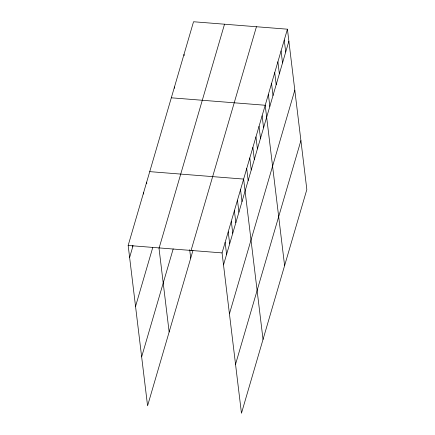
<?xml version="1.0" encoding="UTF-8"?>
<svg xmlns="http://www.w3.org/2000/svg" width="435" height="435" viewBox="0 0 435 435"><rect width="100%" height="100%" fill="white"/><g stroke="black" fill="none" stroke-linecap="round" stroke-linejoin="round"><path stroke-width="0.65" d="M192.955 250.489L147.574 405.806L128.167 245.46L193.537 21.75L287.426 29.194L306.833 189.54L241.463 413.25L222.062 252.904L287.426 29.194M129.625 257.466L133.066 245.677M135.546 306.419L152.767 247.482M159.156 247.917L224.52 24.208M141.652 356.852L173.19 248.907M191.074 250.446L256.443 26.736M223.514 264.904L288.878 41.194M229.435 313.858L294.805 90.148M235.542 364.296L300.906 140.587M171.314 97.81L265.203 105.254L284.604 265.6M149.738 171.635L243.633 179.079L263.034 339.425M128.167 245.46L222.062 252.904M284.251 40.058L285.703 52.064M281.075 50.922L282.527 62.928M277.9 61.792L279.352 73.792M274.724 72.656L276.181 84.662M271.554 83.52L273.006 95.526M268.379 94.39L269.83 106.39M262.12 115.802L263.572 127.803M259.037 126.346L260.489 138.352M255.959 136.894L257.411 148.895M252.876 147.438L254.328 159.444M249.793 157.987L251.245 169.987M246.71 168.53L248.162 180.536M240.55 189.627L242.001 201.628M237.466 200.171L238.918 212.177M234.383 210.719L235.841 222.72M231.306 221.263L232.758 233.269M228.223 231.811L229.675 243.812M225.14 242.355L226.591 254.361M184.01 54.348L184.174 55.68M174.484 86.946L174.647 88.278M189.687 249.674L190.715 258.156M158.987 248.059L169.144 331.981M146.66 182.183L146.818 183.516M143.577 192.727L143.74 194.064M132.544 245.585L132.702 246.917"/></g></svg>
